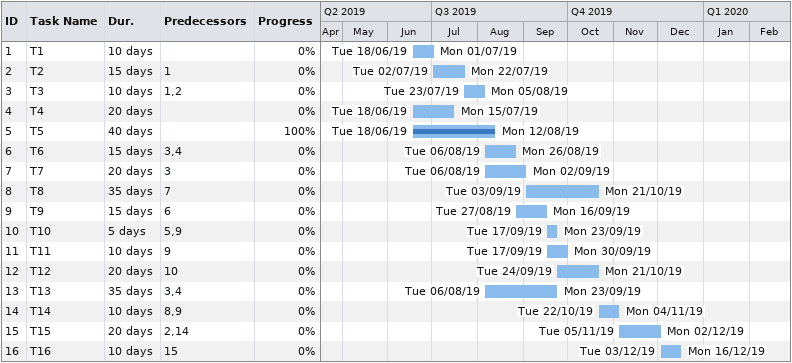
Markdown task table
| ID | Task | Duration | Start | Finish | Predecessors | % complete |
|---|---|---|---|---|---|---|
| 1 | T1 | 10d | 2019-06-18 | 2019-07-01 |  | 0 |
| 2 | T2 | 15d | 2019-07-02 | 2019-07-22 | 1 | 0 |
| 3 | T3 | 10d | 2019-07-23 | 2019-08-05 | 1, 2 | 0 |
| 4 | T4 | 20d | 2019-06-18 | 2019-07-15 |  | 0 |
| 5 | T5 | 40d | 2019-06-18 | 2019-08-12 |  | 100 |
| 6 | T6 | 15d | 2019-08-06 | 2019-08-26 | 3, 4 | 0 |
| 7 | T7 | 20d | 2019-08-06 | 2019-09-02 | 3 | 0 |
| 8 | T8 | 35d | 2019-09-03 | 2019-10-21 | 7 | 0 |
| 9 | T9 | 15d | 2019-08-27 | 2019-09-16 | 6 | 0 |
| 10 | T10 | 5d | 2019-09-17 | 2019-09-23 | 5, 9 | 0 |
| 11 | T11 | 10d | 2019-09-17 | 2019-09-30 | 9 | 0 |
| 12 | T12 | 20d | 2019-09-24 | 2019-10-21 | 10 | 0 |
| 13 | T13 | 35d | 2019-08-06 | 2019-09-23 | 3, 4 | 0 |
| 14 | T14 | 10d | 2019-10-22 | 2019-11-04 | 8, 9 | 0 |
| 15 | T15 | 20d | 2019-11-05 | 2019-12-02 | 2, 14 | 0 |
| 16 | T16 | 10d | 2019-12-03 | 2019-12-16 | 15 | 0 |
